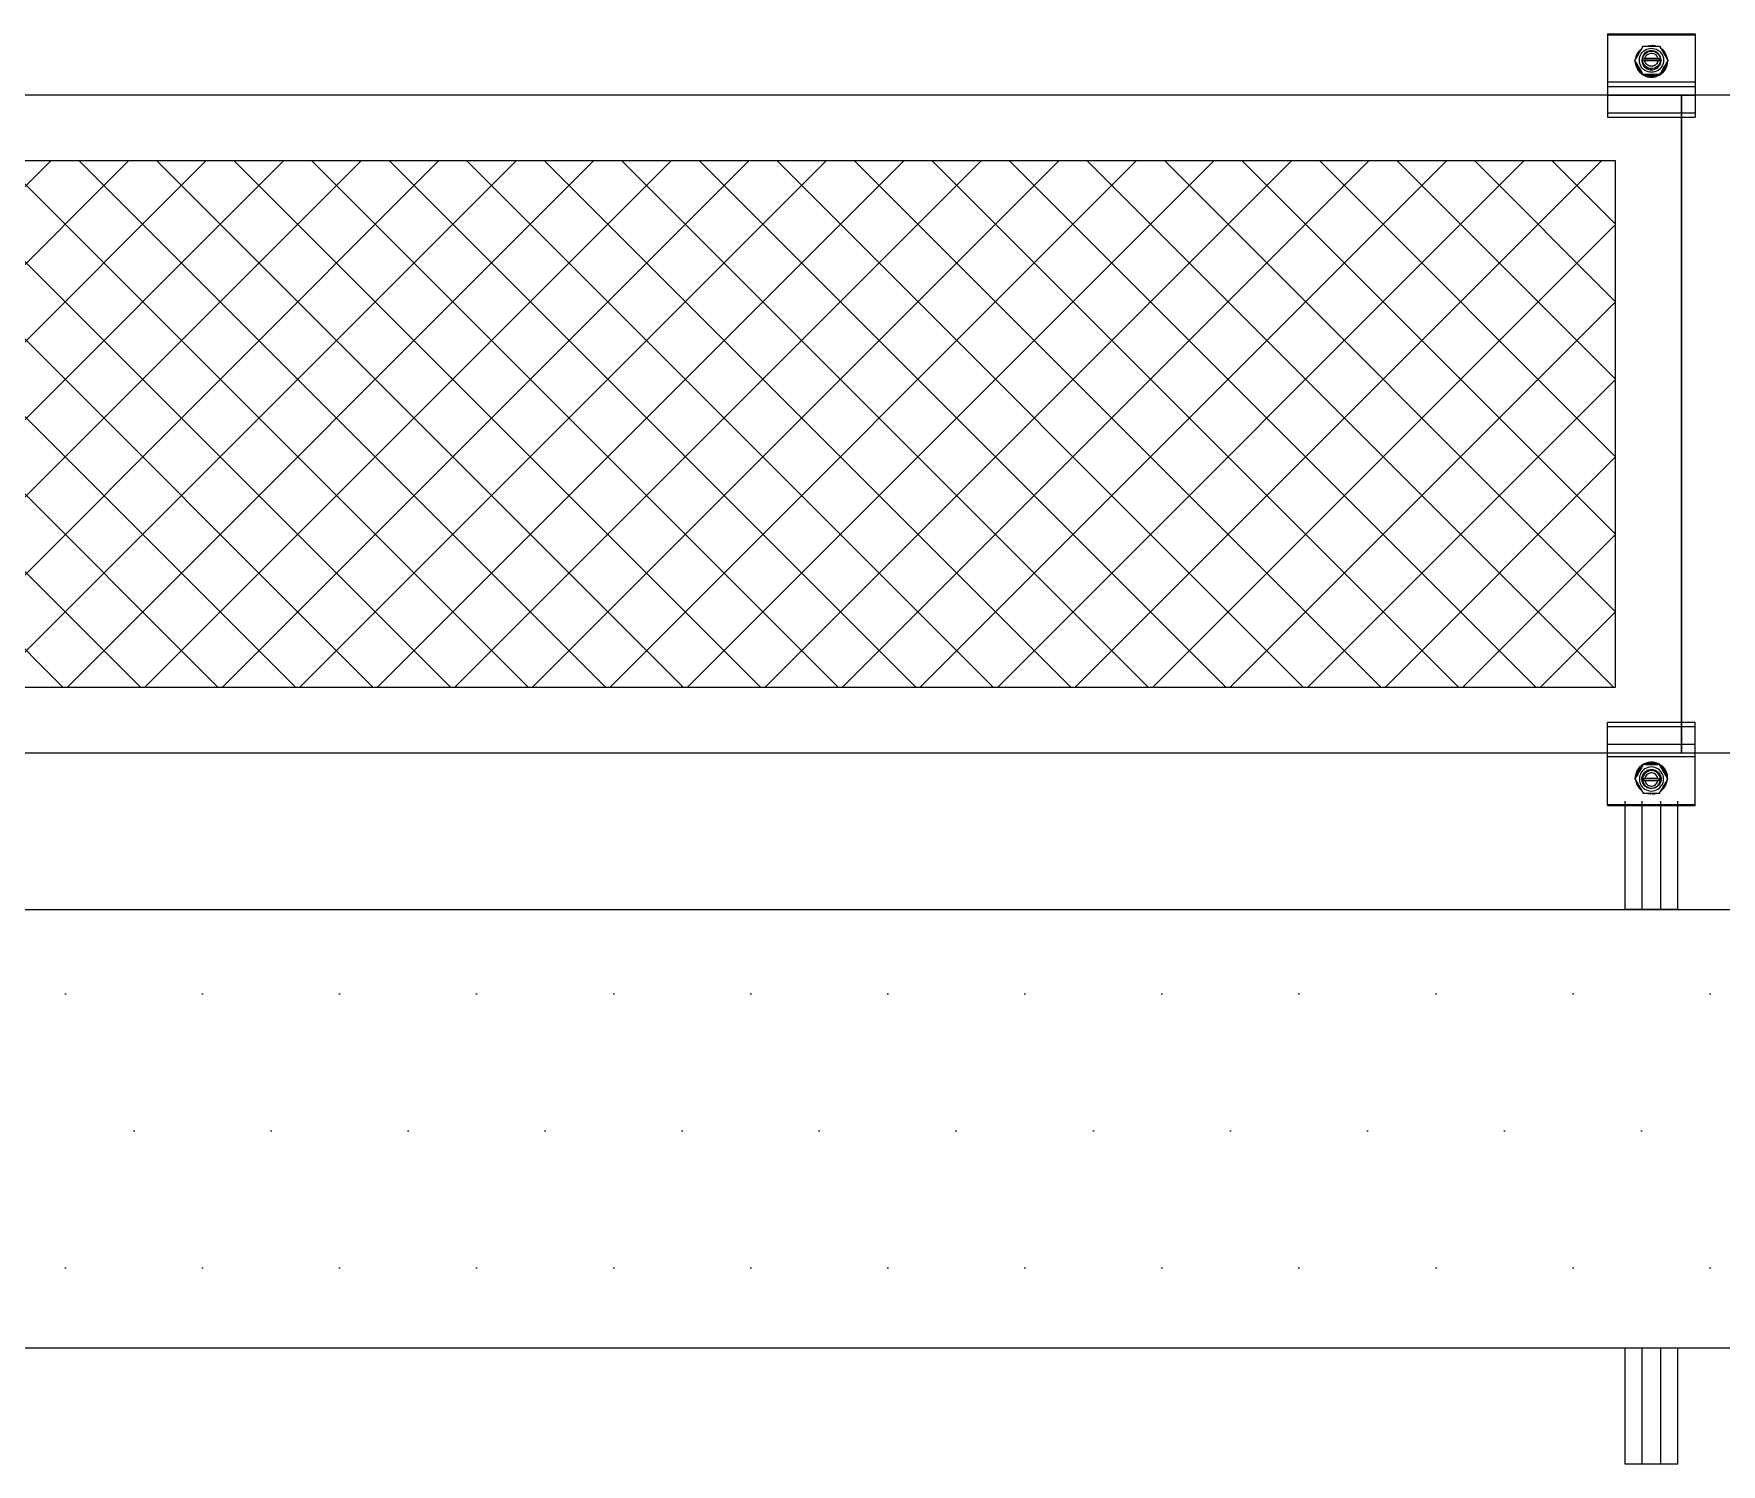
# Model space of a CAD drawing. Header units: millimetres. Extents: x 2051.05 to 2058.56, y 1139.54 to 1141.49.
# Drawn here: x 2053.36 to 2054.13, y 1139.744 to 1140.397 of the extents above; entities that cross this region are included whole.
import ezdxf

# ---------------------------------------------------------------- set-up
doc = ezdxf.new("R2010")
doc.units = ezdxf.units.MM

# ---------------------------------------------------------------- blocks, each defined once
blk = doc.blocks.new('A$C21b53e3b')
at = {"color": 6, "linetype": 'Continuous'}
for p, q in [((0, 0), (0, 0.04)), ((0.03804, 0.04), (0, 0.04)), ((0.002, 0), (0.002, 0.04)), ((0.01, 0), (0.01, 0.04)), ((0.014, 0), (0.014, 0.04)), ((0.0159, 0.04), (0.0159, 0)), ((0.03757, 0), (0.03757, 0.04)), ((0.03804, 0), (0.03804, 0.04)), ((0.01906, 0.02337), (0.01866, 0.02245)), ((0.01876, 0.02271), (0.01897, 0.02318)), ((0.01883, 0.02277), (0.01904, 0.02324)), ((0.01897, 0.02318), (0.01917, 0.02356)), ((0.01904, 0.02324), (0.01917, 0.02347)), ((0.01917, 0.02354), (0.01906, 0.02337)), ((0.01917, 0.02375), (0.01916, 0.02288)), ((0.01991, 0.02419), (0.01917, 0.02375)), ((0.01939, 0.02375), (0.01917, 0.02375)), ((0.01935, 0.02386), (0.01948, 0.02407)), ((0.01958, 0.02421), (0.01937, 0.02387)), ((0.02015, 0.02419), (0.01939, 0.02375)), ((0.01939, 0.02375), (0.0194, 0.02288)), ((0.01942, 0.0239), (0.01956, 0.02412)), ((0.01948, 0.02407), (0.01978, 0.02448)), ((0.01956, 0.02412), (0.01987, 0.02453)), ((0.02022, 0.02498), (0.01958, 0.02421)), ((0.01978, 0.02448), (0.02011, 0.02487)), ((0.01987, 0.02453), (0.0202, 0.02492)), ((0.02062, 0.0246), (0.01991, 0.02419)), ((0.02011, 0.02487), (0.02047, 0.02524)), ((0.02088, 0.0246), (0.02015, 0.02419)), ((0.0202, 0.02492), (0.02056, 0.02528)), ((0.02095, 0.02566), (0.02022, 0.02498)), ((0.02047, 0.02524), (0.02086, 0.02558)), ((0.02049, 0.02453), (0.02053, 0.02457)), ((0.02053, 0.02457), (0.02087, 0.02492)), ((0.02056, 0.02528), (0.02095, 0.02562)), ((0.02133, 0.02502), (0.02062, 0.0246)), ((0.02086, 0.02558), (0.02126, 0.02589)), ((0.02087, 0.02492), (0.02125, 0.02525)), ((0.0216, 0.02502), (0.02088, 0.0246)), ((0.02177, 0.02623), (0.02095, 0.02566)), ((0.02095, 0.02562), (0.02136, 0.02593)), ((0.02125, 0.02525), (0.02164, 0.02555)), ((0.02126, 0.02589), (0.02169, 0.02618)), ((0.02179, 0.02361), (0.02132, 0.02298)), ((0.02203, 0.02542), (0.02133, 0.02502)), ((0.02136, 0.02593), (0.02179, 0.02621)), ((0.02231, 0.02542), (0.0216, 0.02502)), ((0.02164, 0.02555), (0.02206, 0.02583)), ((0.02169, 0.02618), (0.02213, 0.02643)), ((0.02266, 0.02668), (0.02177, 0.02623)), ((0.02179, 0.02621), (0.02224, 0.02646)), ((0.02234, 0.02416), (0.02179, 0.02361)), ((0.02274, 0.02583), (0.02203, 0.02542)), ((0.02206, 0.02583), (0.0225, 0.02607)), ((0.02213, 0.02643), (0.0226, 0.02665)), ((0.02224, 0.02646), (0.0227, 0.02667)), ((0.02302, 0.02583), (0.02231, 0.02542)), ((0.02297, 0.02463), (0.02234, 0.02416)), ((0.0225, 0.02607), (0.02295, 0.02627)), ((0.0226, 0.02665), (0.02307, 0.02684)), ((0.0236, 0.027), (0.02266, 0.02668)), ((0.0227, 0.02667), (0.02318, 0.02686)), ((0.02271, 0.02299), (0.0232, 0.02344)), ((0.02345, 0.02624), (0.02274, 0.02583)), ((0.02295, 0.02627), (0.02341, 0.02645)), ((0.02366, 0.02501), (0.02297, 0.02463)), ((0.02372, 0.02624), (0.02302, 0.02583)), ((0.02307, 0.02684), (0.02356, 0.02699)), ((0.02318, 0.02686), (0.02367, 0.02701)), ((0.0232, 0.02344), (0.02374, 0.02381)), ((0.02341, 0.02645), (0.02389, 0.02659)), ((0.02417, 0.02665), (0.02345, 0.02624)), ((0.02412, 0.02346), (0.02355, 0.02306)), ((0.02356, 0.02699), (0.02406, 0.02711)), ((0.02458, 0.02719), (0.0236, 0.027)), ((0.02439, 0.02528), (0.02366, 0.02501)), ((0.02367, 0.02701), (0.02417, 0.02712)), ((0.02443, 0.02665), (0.02372, 0.02624)), ((0.02374, 0.02381), (0.02433, 0.02409)), ((0.02389, 0.02659), (0.02415, 0.02664)), ((0.02406, 0.02711), (0.02457, 0.02719)), ((0.02475, 0.02376), (0.02412, 0.02346)), ((0.02417, 0.02712), (0.02468, 0.0272)), ((0.0249, 0.02707), (0.02417, 0.02665)), ((0.02433, 0.02409), (0.02496, 0.02429)), ((0.02516, 0.02545), (0.02439, 0.02528)), ((0.02514, 0.02707), (0.02443, 0.02665)), ((0.02457, 0.02719), (0.02508, 0.02724)), ((0.02518, 0.02723), (0.02458, 0.02719)), ((0.02468, 0.0272), (0.0252, 0.02724)), ((0.02542, 0.02394), (0.02475, 0.02376)), ((0.02566, 0.02751), (0.0249, 0.02707)), ((0.02496, 0.02429), (0.02561, 0.02439)), ((0.02508, 0.02724), (0.0252, 0.02724)), ((0.02588, 0.02751), (0.02514, 0.02707)), ((0.02594, 0.02551), (0.02516, 0.02545)), ((0.02612, 0.024), (0.02542, 0.02394)), ((0.02561, 0.02439), (0.02627, 0.02439)), ((0.02564, 0.02346), (0.02589, 0.02349)), ((0.02567, 0.02296), (0.02564, 0.02346)), ((0.02588, 0.02751), (0.02566, 0.02751)), ((0.02664, 0.02707), (0.02588, 0.02751)), ((0.02589, 0.02349), (0.02614, 0.0235)), ((0.02672, 0.02545), (0.02594, 0.02551)), ((0.02681, 0.02394), (0.02612, 0.024)), ((0.02614, 0.0235), (0.02639, 0.02349)), ((0.02627, 0.02439), (0.02692, 0.02429)), ((0.02639, 0.02349), (0.02664, 0.02346)), ((0.02674, 0.02715), (0.02646, 0.02718)), ((0.02737, 0.02665), (0.02664, 0.02707)), ((0.02664, 0.02346), (0.02667, 0.02296)), ((0.02664, 0.01654), (0.02664, 0.02346)), ((0.02749, 0.02528), (0.02672, 0.02545)), ((0.02769, 0.02692), (0.02674, 0.02715)), ((0.02748, 0.02376), (0.02681, 0.02394)), ((0.02692, 0.02429), (0.02755, 0.02409)), ((0.02809, 0.02624), (0.02737, 0.02665)), ((0.02811, 0.02346), (0.02748, 0.02376)), ((0.02822, 0.02501), (0.02749, 0.02528)), ((0.02755, 0.02409), (0.02814, 0.02381)), ((0.0286, 0.02657), (0.02769, 0.02692)), ((0.02777, 0.02643), (0.02781, 0.02642)), ((0.02781, 0.02642), (0.02827, 0.02623)), ((0.0288, 0.02583), (0.02809, 0.02624)), ((0.02868, 0.02306), (0.02811, 0.02346)), ((0.02814, 0.02381), (0.02869, 0.02344)), ((0.02891, 0.02463), (0.02822, 0.02501)), ((0.02827, 0.02623), (0.02872, 0.02602)), ((0.02946, 0.0261), (0.0286, 0.02657)), ((0.02869, 0.02344), (0.02917, 0.02299)), ((0.02872, 0.02602), (0.02915, 0.02577)), ((0.02951, 0.02542), (0.0288, 0.02583)), ((0.02954, 0.02416), (0.02891, 0.02463)), ((0.02915, 0.02577), (0.02957, 0.0255)), ((0.03024, 0.02552), (0.02946, 0.0261)), ((0.03021, 0.02502), (0.02951, 0.02542)), ((0.0301, 0.02361), (0.02954, 0.02416)), ((0.02957, 0.0255), (0.02996, 0.02519)), ((0.02996, 0.02519), (0.03004, 0.02512)), ((0.03057, 0.02298), (0.0301, 0.02361)), ((0.03092, 0.0246), (0.03021, 0.02502)), ((0.03094, 0.02484), (0.03024, 0.02552)), ((0.03163, 0.02419), (0.03092, 0.0246)), ((0.03131, 0.02438), (0.03094, 0.02484)), ((0.03237, 0.02375), (0.03163, 0.02419)), ((0.03238, 0.02288), (0.03237, 0.02375)), ((0.01823, 0.02022), (0.01826, 0.02073)), ((0.01823, 0.01971), (0.01823, 0.02022)), ((0.01827, 0.0192), (0.01823, 0.01971)), ((0.01838, 0.02149), (0.01824, 0.02051)), ((0.01824, 0.02051), (0.01824, 0.01951)), ((0.01824, 0.01951), (0.01837, 0.01853)), ((0.01826, 0.02073), (0.01833, 0.02124)), ((0.01827, 0.01977), (0.01828, 0.02028)), ((0.01831, 0.01926), (0.01827, 0.01977)), ((0.01834, 0.01869), (0.01827, 0.0192)), ((0.01828, 0.02028), (0.01832, 0.02079)), ((0.01838, 0.01875), (0.01831, 0.01926)), ((0.01832, 0.02079), (0.01839, 0.0213)), ((0.01833, 0.02124), (0.01844, 0.02174)), ((0.01845, 0.01819), (0.01834, 0.01869)), ((0.01837, 0.01853), (0.01864, 0.01757)), ((0.01866, 0.02245), (0.01838, 0.02149)), ((0.01848, 0.01825), (0.01838, 0.01875)), ((0.01839, 0.0213), (0.0185, 0.0218)), ((0.01844, 0.02174), (0.01858, 0.02223)), ((0.01859, 0.0177), (0.01845, 0.01819)), ((0.01862, 0.01776), (0.01848, 0.01825)), ((0.0185, 0.0218), (0.01865, 0.02229)), ((0.01858, 0.02223), (0.01876, 0.02271)), ((0.01877, 0.01722), (0.01859, 0.0177)), ((0.01879, 0.01727), (0.01862, 0.01776)), ((0.01864, 0.01757), (0.01903, 0.01665)), ((0.01865, 0.02229), (0.01883, 0.02277)), ((0.01875, 0.02004), (0.01877, 0.02054)), ((0.01876, 0.01955), (0.01875, 0.02004)), ((0.01881, 0.01905), (0.01876, 0.01955)), ((0.01877, 0.02054), (0.01883, 0.02103)), ((0.01898, 0.01675), (0.01877, 0.01722)), ((0.019, 0.01681), (0.01879, 0.01727)), ((0.0189, 0.01856), (0.01881, 0.01905)), ((0.01883, 0.02103), (0.01893, 0.02152)), ((0.01902, 0.01808), (0.0189, 0.01856)), ((0.01893, 0.02152), (0.01906, 0.022)), ((0.01917, 0.01641), (0.01898, 0.01675)), ((0.01917, 0.0165), (0.019, 0.01681)), ((0.01915, 0.01769), (0.01902, 0.01808)), ((0.01903, 0.01665), (0.01917, 0.01643)), ((0.01906, 0.022), (0.01915, 0.02227)), ((0.01915, 0.02205), (0.01914, 0.02123)), ((0.01914, 0.02123), (0.01914, 0.02041)), ((0.01914, 0.02041), (0.01914, 0.01959)), ((0.01914, 0.01959), (0.01914, 0.01877)), ((0.01914, 0.01877), (0.01915, 0.01795)), ((0.01916, 0.02288), (0.01915, 0.02205)), ((0.01915, 0.01795), (0.01916, 0.01712)), ((0.01916, 0.01712), (0.01917, 0.01625)), ((0.01939, 0.01625), (0.01917, 0.01625)), ((0.01917, 0.01625), (0.01991, 0.01581)), ((0.0195, 0.01587), (0.01932, 0.01616)), ((0.01934, 0.01615), (0.01955, 0.0158)), ((0.0194, 0.01712), (0.01939, 0.01625)), ((0.01939, 0.01625), (0.02015, 0.01581)), ((0.01951, 0.01592), (0.01939, 0.01612)), ((0.0194, 0.02288), (0.01941, 0.02205)), ((0.01941, 0.01795), (0.0194, 0.01712)), ((0.01941, 0.02205), (0.01942, 0.02123)), ((0.01942, 0.01877), (0.01941, 0.01795)), ((0.01942, 0.02123), (0.01942, 0.02041)), ((0.01942, 0.02041), (0.01942, 0.01959)), ((0.01942, 0.01959), (0.01942, 0.01877)), ((0.01981, 0.01546), (0.0195, 0.01587)), ((0.01982, 0.01551), (0.01951, 0.01592)), ((0.01955, 0.0158), (0.02018, 0.01503)), ((0.02014, 0.01507), (0.01981, 0.01546)), ((0.02014, 0.01512), (0.01982, 0.01551)), ((0.01991, 0.01581), (0.02062, 0.0154)), ((0.02015, 0.01581), (0.02088, 0.0154)), ((0.02044, 0.01549), (0.02043, 0.01551)), ((0.0205, 0.02078), (0.02044, 0.02)), ((0.02044, 0.02), (0.0205, 0.01922)), ((0.02078, 0.01513), (0.02044, 0.01549)), ((0.02067, 0.02155), (0.0205, 0.02078)), ((0.0205, 0.01922), (0.02067, 0.01845)), ((0.02062, 0.0154), (0.02133, 0.01498)), ((0.02094, 0.02229), (0.02067, 0.02155)), ((0.02067, 0.01845), (0.02094, 0.01771)), ((0.02088, 0.0154), (0.0216, 0.01498)), ((0.02132, 0.02298), (0.02094, 0.02229)), ((0.02094, 0.01771), (0.02132, 0.01702)), ((0.02132, 0.01702), (0.02179, 0.01639)), ((0.02155, 0.02), (0.02159, 0.02064)), ((0.02159, 0.01936), (0.02155, 0.02)), ((0.02159, 0.02064), (0.02174, 0.02128)), ((0.02174, 0.01872), (0.02159, 0.01936)), ((0.02174, 0.02128), (0.02197, 0.02189)), ((0.02197, 0.01811), (0.02174, 0.01872)), ((0.02179, 0.01639), (0.02234, 0.01584)), ((0.02195, 0.02), (0.02202, 0.01922)), ((0.02197, 0.02189), (0.0223, 0.02247)), ((0.0223, 0.01753), (0.02197, 0.01811)), ((0.02202, 0.01922), (0.02225, 0.01848)), ((0.02218, 0.02069), (0.02212, 0.02)), ((0.02212, 0.02), (0.02218, 0.01931)), ((0.02236, 0.02137), (0.02218, 0.02069)), ((0.02218, 0.01931), (0.02236, 0.01863)), ((0.02225, 0.01848), (0.02261, 0.01779)), ((0.0223, 0.02247), (0.02271, 0.02299)), ((0.02271, 0.01701), (0.0223, 0.01753)), ((0.02234, 0.01584), (0.02297, 0.01537)), ((0.02266, 0.022), (0.02236, 0.02137)), ((0.02236, 0.01863), (0.02266, 0.018)), ((0.02261, 0.01779), (0.02312, 0.01717)), ((0.02306, 0.02257), (0.02266, 0.022)), ((0.02266, 0.018), (0.02306, 0.01743)), ((0.0232, 0.01656), (0.02271, 0.01701)), ((0.02355, 0.02306), (0.02306, 0.02257)), ((0.02306, 0.01743), (0.02355, 0.01694)), ((0.02312, 0.01717), (0.02372, 0.01668)), ((0.02326, 0.02074), (0.02318, 0.02025)), ((0.02318, 0.02025), (0.02318, 0.01975)), ((0.02318, 0.01975), (0.02326, 0.01926)), ((0.02374, 0.01619), (0.0232, 0.01656)), ((0.02342, 0.0212), (0.02326, 0.02074)), ((0.02326, 0.01926), (0.02342, 0.0188)), ((0.02366, 0.02164), (0.02342, 0.0212)), ((0.02342, 0.0188), (0.02366, 0.01836)), ((0.02355, 0.01694), (0.02412, 0.01654)), ((0.02396, 0.02203), (0.02366, 0.02164)), ((0.02366, 0.01836), (0.02396, 0.01797)), ((0.02372, 0.01668), (0.02441, 0.01631)), ((0.02433, 0.01591), (0.02374, 0.01619)), ((0.02432, 0.02236), (0.02396, 0.02203)), ((0.02396, 0.01797), (0.02432, 0.01764)), ((0.02412, 0.01654), (0.02475, 0.01624)), ((0.02474, 0.02264), (0.02432, 0.02236)), ((0.02432, 0.01764), (0.02474, 0.01736)), ((0.02496, 0.01571), (0.02433, 0.01591)), ((0.02441, 0.01631), (0.02515, 0.01608)), ((0.02519, 0.02284), (0.02474, 0.02264)), ((0.02474, 0.01736), (0.02519, 0.01716)), ((0.02475, 0.01624), (0.02542, 0.01606)), ((0.02561, 0.01561), (0.02496, 0.01571)), ((0.02515, 0.01608), (0.02594, 0.016)), ((0.02567, 0.02296), (0.02519, 0.02284)), ((0.02519, 0.01716), (0.02567, 0.01704)), ((0.02542, 0.01606), (0.02612, 0.016)), ((0.02627, 0.01561), (0.02561, 0.01561)), ((0.02564, 0.01654), (0.02567, 0.01704)), ((0.02589, 0.01651), (0.02564, 0.01654)), ((0.02567, 0.02296), (0.02567, 0.01704)), ((0.02614, 0.0165), (0.02589, 0.01651)), ((0.02594, 0.016), (0.02598, 0.016)), ((0.02612, 0.016), (0.02681, 0.01606)), ((0.02639, 0.01651), (0.02614, 0.0165)), ((0.02692, 0.01571), (0.02627, 0.01561)), ((0.02664, 0.01654), (0.02639, 0.01651)), ((0.02667, 0.01704), (0.02664, 0.01654)), ((0.02667, 0.02296), (0.02667, 0.01704)), ((0.02715, 0.02284), (0.02667, 0.02296)), ((0.02667, 0.01704), (0.02715, 0.01716)), ((0.02681, 0.01606), (0.02748, 0.01624)), ((0.02755, 0.01591), (0.02692, 0.01571)), ((0.0276, 0.02264), (0.02715, 0.02284)), ((0.02715, 0.01716), (0.0276, 0.01736)), ((0.02748, 0.01624), (0.02811, 0.01654)), ((0.02814, 0.01619), (0.02755, 0.01591)), ((0.02801, 0.02236), (0.0276, 0.02264)), ((0.0276, 0.01736), (0.02801, 0.01764)), ((0.02837, 0.02203), (0.02801, 0.02236)), ((0.02801, 0.01764), (0.02837, 0.01797)), ((0.02811, 0.01654), (0.02868, 0.01694)), ((0.02869, 0.01656), (0.02814, 0.01619)), ((0.02868, 0.02164), (0.02837, 0.02203)), ((0.02837, 0.01797), (0.02868, 0.01836)), ((0.02917, 0.02257), (0.02868, 0.02306)), ((0.02891, 0.0212), (0.02868, 0.02164)), ((0.02868, 0.01836), (0.02891, 0.0188)), ((0.02868, 0.01694), (0.02917, 0.01743)), ((0.02917, 0.01701), (0.02869, 0.01656)), ((0.02907, 0.02074), (0.02891, 0.0212)), ((0.02891, 0.0188), (0.02907, 0.01926)), ((0.02891, 0.01537), (0.02954, 0.01584)), ((0.02915, 0.02025), (0.02907, 0.02074)), ((0.02907, 0.01926), (0.02915, 0.01975)), ((0.02915, 0.01975), (0.02915, 0.02025)), ((0.02917, 0.02299), (0.02958, 0.02247)), ((0.02957, 0.022), (0.02917, 0.02257)), ((0.02917, 0.01743), (0.02957, 0.018)), ((0.02958, 0.01753), (0.02917, 0.01701)), ((0.02954, 0.01584), (0.0301, 0.01639)), ((0.02987, 0.02137), (0.02957, 0.022)), ((0.02957, 0.018), (0.02987, 0.01863)), ((0.02958, 0.02247), (0.02991, 0.02189)), ((0.02991, 0.01811), (0.02958, 0.01753)), ((0.03005, 0.02069), (0.02987, 0.02137)), ((0.02987, 0.01863), (0.03005, 0.01931)), ((0.02991, 0.02189), (0.03015, 0.02128)), ((0.03015, 0.01872), (0.02991, 0.01811)), ((0.03011, 0.02), (0.03005, 0.02069)), ((0.03005, 0.01931), (0.03011, 0.02)), ((0.0301, 0.01639), (0.03057, 0.01702)), ((0.03015, 0.02128), (0.03029, 0.02064)), ((0.03029, 0.01936), (0.03015, 0.01872)), ((0.03022, 0.01498), (0.03092, 0.0154)), ((0.03029, 0.02064), (0.03033, 0.02)), ((0.03033, 0.02), (0.03029, 0.01936)), ((0.03094, 0.02229), (0.03057, 0.02298)), ((0.03057, 0.01702), (0.03094, 0.01771)), ((0.03084, 0.01513), (0.03115, 0.01553)), ((0.03092, 0.0154), (0.03163, 0.01581)), ((0.03122, 0.02155), (0.03094, 0.02229)), ((0.03094, 0.01771), (0.03122, 0.01845)), ((0.03138, 0.02078), (0.03122, 0.02155)), ((0.03122, 0.01845), (0.03138, 0.01922)), ((0.03144, 0.02), (0.03138, 0.02078)), ((0.03138, 0.01922), (0.03144, 0.02)), ((0.03163, 0.01581), (0.03237, 0.01625)), ((0.03237, 0.01625), (0.03238, 0.01712)), ((0.03239, 0.02205), (0.03238, 0.02288)), ((0.03238, 0.01712), (0.03239, 0.01795)), ((0.03241, 0.02233), (0.03239, 0.0224)), ((0.0324, 0.02123), (0.03239, 0.02205)), ((0.03239, 0.01795), (0.0324, 0.01877)), ((0.03239, 0.01796), (0.03256, 0.01856)), ((0.0324, 0.02041), (0.0324, 0.02123)), ((0.0324, 0.02044), (0.03243, 0.02044)), ((0.0324, 0.01959), (0.0324, 0.02041)), ((0.0324, 0.02031), (0.03245, 0.02031)), ((0.03246, 0.01969), (0.0324, 0.0197)), ((0.03242, 0.0196), (0.0324, 0.0196)), ((0.0324, 0.01877), (0.0324, 0.01959)), ((0.03245, 0.01947), (0.0324, 0.01947)), ((0.0324, 0.01947), (0.0324, 0.01947)), ((0.03267, 0.02139), (0.03241, 0.02233)), ((0.03245, 0.0196), (0.03242, 0.0196)), ((0.03243, 0.02044), (0.03251, 0.02044)), ((0.03245, 0.02031), (0.0325, 0.02031)), ((0.03245, 0.01969), (0.03249, 0.01969)), ((0.03248, 0.0196), (0.03245, 0.0196)), ((0.0325, 0.01947), (0.03245, 0.01947)), ((0.03249, 0.01969), (0.03246, 0.01969)), ((0.03251, 0.01961), (0.03248, 0.0196)), ((0.03249, 0.01969), (0.03251, 0.01968)), ((0.03251, 0.01969), (0.03249, 0.01969)), ((0.0325, 0.02031), (0.03255, 0.02031)), ((0.03255, 0.01947), (0.0325, 0.01947)), ((0.03251, 0.02044), (0.03256, 0.02044)), ((0.03254, 0.01968), (0.03251, 0.01969)), ((0.03251, 0.01968), (0.03255, 0.01962)), ((0.03256, 0.01967), (0.03251, 0.01968)), ((0.03253, 0.01961), (0.03251, 0.01961)), ((0.03254, 0.01961), (0.03253, 0.01961)), ((0.03256, 0.01967), (0.03254, 0.01968)), ((0.03255, 0.01961), (0.03254, 0.01961)), ((0.03255, 0.02031), (0.03259, 0.02032)), ((0.0326, 0.01961), (0.03255, 0.01962)), ((0.03255, 0.01962), (0.03255, 0.01962)), ((0.03255, 0.01962), (0.03255, 0.01962)), ((0.03255, 0.01962), (0.03255, 0.01961)), ((0.03258, 0.01948), (0.03255, 0.01947)), ((0.03256, 0.02044), (0.03261, 0.02045)), ((0.0326, 0.01964), (0.03256, 0.01967)), ((0.03259, 0.01965), (0.03256, 0.01967)), ((0.03256, 0.01856), (0.03268, 0.01949)), ((0.03262, 0.01948), (0.03258, 0.01948)), ((0.03259, 0.02032), (0.03262, 0.02032)), ((0.03261, 0.01963), (0.03259, 0.01965)), ((0.03265, 0.01958), (0.0326, 0.01961)), ((0.03261, 0.02045), (0.03265, 0.02045)), ((0.03266, 0.01957), (0.03261, 0.01963)), ((0.03262, 0.02032), (0.03265, 0.02032)), ((0.03264, 0.01948), (0.03262, 0.01948)), ((0.03266, 0.01948), (0.03264, 0.01948)), ((0.03265, 0.02045), (0.03269, 0.02045)), ((0.03265, 0.02032), (0.03268, 0.02033)), ((0.03266, 0.01957), (0.03265, 0.01958)), ((0.03267, 0.01954), (0.03266, 0.01957)), ((0.03267, 0.01948), (0.03266, 0.01948)), ((0.03279, 0.02046), (0.03267, 0.02139)), ((0.03268, 0.01949), (0.03267, 0.01954)), ((0.03268, 0.01948), (0.03267, 0.01948)), ((0.03268, 0.02033), (0.0327, 0.02033)), ((0.03268, 0.01949), (0.03268, 0.01948)), ((0.03268, 0.01949), (0.03268, 0.01949)), ((0.03269, 0.02045), (0.03273, 0.02045)), ((0.0327, 0.02033), (0.03273, 0.02035)), ((0.03273, 0.02045), (0.03275, 0.02046)), ((0.03273, 0.02035), (0.03276, 0.02038)), ((0.03275, 0.02046), (0.03277, 0.02046)), ((0.03276, 0.02038), (0.03278, 0.02042)), ((0.03277, 0.02046), (0.03278, 0.02046)), ((0.03278, 0.02046), (0.03279, 0.02046)), ((0.03278, 0.02042), (0.03279, 0.02046)), ((0.03279, 0.02046), (0.03279, 0.02046)), ((0.0205, 0.01475), (0.02014, 0.01512)), ((0.0205, 0.01471), (0.02014, 0.01507)), ((0.02018, 0.01503), (0.0209, 0.01436)), ((0.02088, 0.01441), (0.0205, 0.01475)), ((0.02088, 0.01437), (0.0205, 0.01471)), ((0.02115, 0.0148), (0.02078, 0.01513)), ((0.02129, 0.0141), (0.02088, 0.01441)), ((0.02129, 0.01406), (0.02088, 0.01437)), ((0.0209, 0.01436), (0.02172, 0.01379)), ((0.02154, 0.0145), (0.02115, 0.0148)), ((0.02171, 0.01382), (0.02129, 0.0141)), ((0.02172, 0.01378), (0.02129, 0.01406)), ((0.02133, 0.01498), (0.02203, 0.01458)), ((0.02195, 0.01422), (0.02154, 0.0145)), ((0.0216, 0.01498), (0.02231, 0.01458)), ((0.02216, 0.01357), (0.02171, 0.01382)), ((0.02172, 0.01379), (0.0226, 0.01333)), ((0.02216, 0.01354), (0.02172, 0.01378)), ((0.02238, 0.01397), (0.02195, 0.01422)), ((0.02203, 0.01458), (0.02274, 0.01417)), ((0.02262, 0.01335), (0.02216, 0.01357)), ((0.02263, 0.01332), (0.02216, 0.01354)), ((0.02231, 0.01458), (0.02302, 0.01417)), ((0.02283, 0.01376), (0.02238, 0.01397)), ((0.0226, 0.01333), (0.02354, 0.01301)), ((0.02309, 0.01316), (0.02262, 0.01335)), ((0.0231, 0.01314), (0.02263, 0.01332)), ((0.02274, 0.01417), (0.02345, 0.01376)), ((0.02329, 0.01358), (0.02283, 0.01376)), ((0.02297, 0.01537), (0.02366, 0.01499)), ((0.02302, 0.01417), (0.02372, 0.01376)), ((0.02358, 0.01301), (0.02309, 0.01316)), ((0.02359, 0.01299), (0.0231, 0.01314)), ((0.02376, 0.01343), (0.02329, 0.01358)), ((0.02345, 0.01376), (0.02417, 0.01335)), ((0.02354, 0.01301), (0.02451, 0.01281)), ((0.02408, 0.01289), (0.02358, 0.01301)), ((0.02409, 0.01288), (0.02359, 0.01299)), ((0.02366, 0.01499), (0.02439, 0.01472)), ((0.02372, 0.01376), (0.02443, 0.01335)), ((0.02418, 0.01334), (0.02376, 0.01343)), ((0.02458, 0.01281), (0.02408, 0.01289)), ((0.02459, 0.0128), (0.02409, 0.01288)), ((0.02417, 0.01335), (0.0249, 0.01293)), ((0.02439, 0.01472), (0.02516, 0.01455)), ((0.02443, 0.01335), (0.02514, 0.01293)), ((0.02451, 0.01281), (0.02518, 0.01277)), ((0.02509, 0.01276), (0.02458, 0.01281)), ((0.0251, 0.01276), (0.02459, 0.0128)), ((0.0249, 0.01293), (0.02566, 0.01249)), ((0.0252, 0.01276), (0.02509, 0.01276)), ((0.0252, 0.01276), (0.0251, 0.01276)), ((0.02514, 0.01293), (0.02588, 0.01249)), ((0.02516, 0.01455), (0.02594, 0.01449)), ((0.02588, 0.01249), (0.02566, 0.01249)), ((0.02588, 0.01249), (0.02664, 0.01293)), ((0.02594, 0.01449), (0.02672, 0.01455)), ((0.02647, 0.01283), (0.02667, 0.01285)), ((0.02664, 0.01293), (0.02737, 0.01335)), ((0.02667, 0.01285), (0.02761, 0.01307)), ((0.02672, 0.01455), (0.02749, 0.01472)), ((0.02737, 0.01335), (0.02809, 0.01376)), ((0.02749, 0.01472), (0.02822, 0.01499)), ((0.02761, 0.01307), (0.02852, 0.01342)), ((0.02813, 0.01373), (0.0279, 0.01365)), ((0.02809, 0.01376), (0.0288, 0.01417)), ((0.02857, 0.01394), (0.02813, 0.01373)), ((0.02822, 0.01499), (0.02891, 0.01537)), ((0.02852, 0.01342), (0.02936, 0.01389)), ((0.02901, 0.01418), (0.02857, 0.01394)), ((0.0288, 0.01417), (0.02951, 0.01458)), ((0.02942, 0.01445), (0.02901, 0.01418)), ((0.02936, 0.01389), (0.03014, 0.01446)), ((0.02979, 0.01474), (0.02942, 0.01445)), ((0.02951, 0.01458), (0.03022, 0.01498)), ((0.03014, 0.01446), (0.03084, 0.01513)), ((0.03804, 0), (0, 0))]:
    blk.add_line(p, q, dxfattribs=at)

msp = doc.modelspace()

# ---------------------------------------------------------------- hatches: boundary and pattern name
h = msp.add_hatch()
h.set_pattern_fill('ANSI37', color=10, scale=0.2)
h.set_pattern_definition([(45, (2054.081704, 1140.69883), (-0.01767767, 0.01767767), []), (135, (2054.081704, 1140.69883), (-0.01767767, -0.01767767), [])])
h.paths.add_polyline_path([(2054.0817, 1140.09883), (2054.0817, 1140.33883), (2051.0817, 1140.33883), (2051.0817, 1140.09883), (2054.0817, 1140.09883)])
h = msp.add_hatch()
h.set_pattern_fill('DOTS', color=3)
h.set_pattern_definition([(0, (-165358.687754, -58877.166224), (0.03125, 0.0625), [0, -0.0625])])
h.paths.add_polyline_path([(2056.09552, 1139.99729), (2056.09552, 1139.79729), (2053.09552, 1139.79729), (2053.09552, 1139.99729)])

# ---------------------------------------------------------------- linework, layer by layer
at = {"color": 6, "linetype": 'Continuous'}
for p, q in [((2054.07802, 1140.39687), (2054.07802, 1140.35883)), ((2054.11802, 1140.39687), (2054.11802, 1140.35883))]:
    msp.add_line(p, q, dxfattribs=at)
at = {"color": 8, "linetype": 'Continuous'}
for p, q in [((2054.08602, 1139.99729), (2054.08602, 1140.04679)), ((2054.09377, 1139.99729), (2054.09377, 1140.04679)), ((2054.10227, 1139.99729), (2054.10227, 1140.04679)), ((2054.11002, 1139.99729), (2054.11002, 1140.04679)), ((2054.11002, 1139.99729), (2054.08602, 1139.99729)), ((2054.08602, 1139.74429), (2054.08602, 1139.79729)), ((2054.09377, 1139.74429), (2054.09377, 1139.79729)), ((2054.10227, 1139.74429), (2054.10227, 1139.79729)), ((2054.11002, 1139.74429), (2054.11002, 1139.79729)), ((2054.11002, 1139.74429), (2054.08602, 1139.74429))]:
    msp.add_line(p, q, dxfattribs=at)
at = {"color": 10}
for points in [[(2054.1117, 1140.06883), (2054.1117, 1140.36883), (2051.0517, 1140.36883), (2051.0517, 1140.06883)], [(2057.1717, 1140.06883), (2057.1717, 1140.36883), (2054.1117, 1140.36883), (2054.1117, 1140.06883)], [(2054.0817, 1140.09883), (2054.0817, 1140.33883), (2051.0817, 1140.33883), (2051.0817, 1140.09883)], [(2054.0817, 1140.09883), (2054.0817, 1140.33883), (2051.0817, 1140.33883), (2051.0817, 1140.09883)]]:
    msp.add_lwpolyline(points, close=True, dxfattribs=at)
at = {"color": 3}
msp.add_lwpolyline([(2056.09552, 1139.99729), (2056.09552, 1139.79729), (2053.09552, 1139.79729), (2053.09552, 1139.99729)], close=True, dxfattribs=at)

# ---------------------------------------------------------------- block references
at = {"xscale": -1, "rotation": 270}
msp.add_blockref('A$C21b53e3b', (2054.07802, 1140.35883), dxfattribs=at)
at = {"rotation": 270}
msp.add_blockref('A$C21b53e3b', (2054.07802, 1140.08283), dxfattribs=at)

doc.saveas('drawing.dxf')
